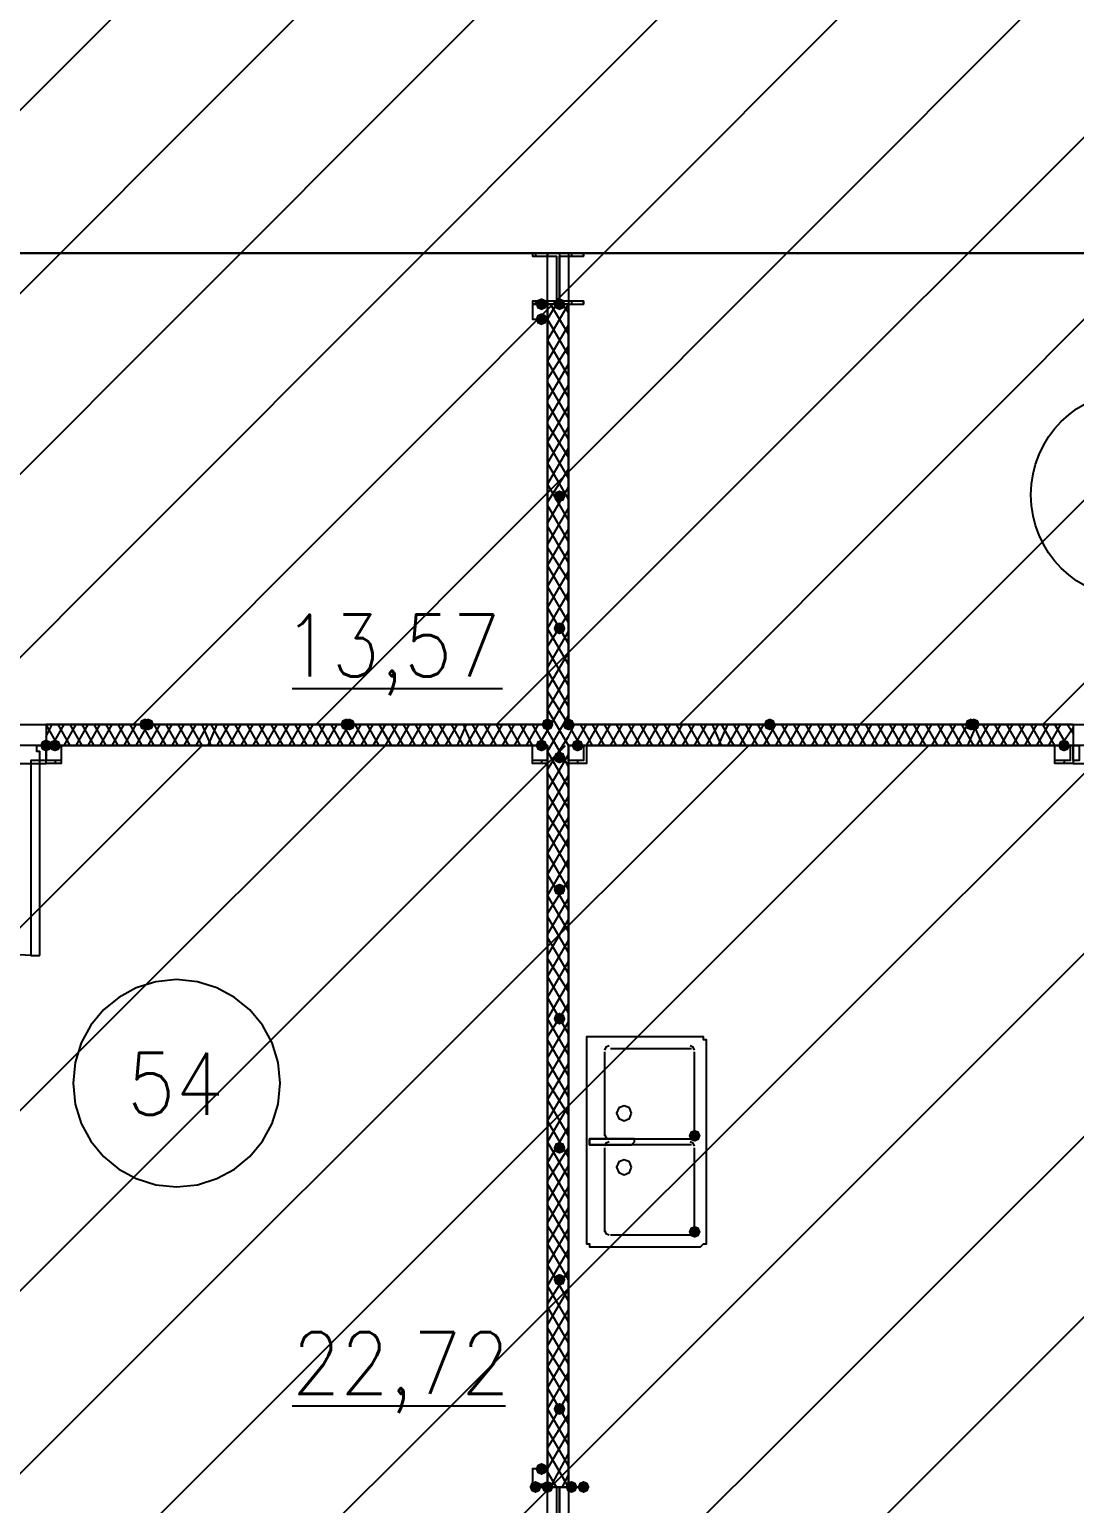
# Model space of a CAD drawing. Header units: millimetres. Extents: x 0 to 420, y 0 to 297.
# Drawn here: x 197.13 to 211.86, y 153.69 to 174.48 of the extents above; entities that cross this region are included whole.
import ezdxf

# ---------------------------------------------------------------- set-up
doc = ezdxf.new("R2010")
doc.units = ezdxf.units.MM
doc.layers.get('0').update_dxf_attribs({"linetype": 'CONTINUOUS'})
doc.styles.get("Standard").update_dxf_attribs({"font": 'STANDARD'})

msp = doc.modelspace()

# ---------------------------------------------------------------- hatches: boundary and pattern name
at = {"true_color": 0x000007}
for points in [[(204.427667, 170.603333), (204.402796, 170.543537), (204.343, 170.518667), (204.283204, 170.543537), (204.258333, 170.603333), (204.283204, 170.663129), (204.343, 170.688), (204.402796, 170.663129)], [(204.681667, 170.603333), (204.656796, 170.543537), (204.597, 170.518667), (204.537204, 170.543537), (204.512333, 170.603333), (204.537204, 170.663129), (204.597, 170.688), (204.656796, 170.663129)], [(204.427667, 170.391667), (204.402796, 170.331871), (204.343, 170.307), (204.283204, 170.331871), (204.258333, 170.391667), (204.283204, 170.451462), (204.343, 170.476333), (204.402796, 170.451463)], [(204.681667, 167.894), (204.656796, 167.834204), (204.597, 167.809333), (204.537204, 167.834204), (204.512333, 167.894), (204.537204, 167.953796), (204.597, 167.978667), (204.656796, 167.953796)], [(204.681667, 166.031333), (204.656796, 165.971537), (204.597, 165.946667), (204.537204, 165.971537), (204.512333, 166.031333), (204.537204, 166.091129), (204.597, 166.116), (204.656796, 166.091129)], [(197.442667, 164.380333), (197.417796, 164.320537), (197.358, 164.295667), (197.298204, 164.320537), (197.273333, 164.380333), (197.298204, 164.440129), (197.358, 164.465), (197.417796, 164.440129)], [(197.569667, 164.380333), (197.544796, 164.320537), (197.485, 164.295667), (197.425204, 164.320537), (197.400333, 164.380333), (197.425204, 164.440129), (197.485, 164.465), (197.544796, 164.440129)], [(204.427667, 164.380333), (204.402796, 164.320537), (204.343, 164.295667), (204.283204, 164.320537), (204.258333, 164.380333), (204.283204, 164.440129), (204.343, 164.465), (204.402796, 164.440129)], [(204.935667, 164.380333), (204.910796, 164.320537), (204.851, 164.295667), (204.791204, 164.320537), (204.766333, 164.380333), (204.791204, 164.440129), (204.851, 164.465), (204.910796, 164.440129)], [(211.793667, 164.380333), (211.768796, 164.320537), (211.709, 164.295667), (211.649204, 164.320537), (211.624333, 164.380333), (211.649204, 164.440129), (211.709, 164.465), (211.768796, 164.440129)], [(204.681667, 164.211), (204.656796, 164.151204), (204.597, 164.126333), (204.537204, 164.151204), (204.512333, 164.211), (204.537204, 164.270796), (204.597, 164.295667), (204.656796, 164.270796)], [(204.681667, 162.348333), (204.656796, 162.288537), (204.597, 162.263667), (204.537204, 162.288537), (204.512333, 162.348333), (204.537204, 162.408129), (204.597, 162.433), (204.656796, 162.408129)], [(204.681667, 160.528), (204.656796, 160.468204), (204.597, 160.443333), (204.537204, 160.468204), (204.512333, 160.528), (204.537204, 160.587796), (204.597, 160.612667), (204.656796, 160.587796)], [(206.586667, 158.877), (206.561796, 158.817204), (206.502, 158.792333), (206.442204, 158.817204), (206.417333, 158.877), (206.442204, 158.936796), (206.502, 158.961667), (206.561796, 158.936796)], [(204.681667, 158.707667), (204.656796, 158.647871), (204.597, 158.623), (204.537204, 158.647871), (204.512333, 158.707667), (204.537204, 158.767462), (204.597, 158.792333), (204.656796, 158.767463)], [(206.586667, 157.522333), (206.561796, 157.462538), (206.502, 157.437667), (206.442204, 157.462538), (206.417333, 157.522333), (206.442204, 157.582129), (206.502, 157.607), (206.561796, 157.582129)], [(204.681667, 156.845), (204.656796, 156.785204), (204.597, 156.760333), (204.537204, 156.785204), (204.512333, 156.845), (204.537204, 156.904796), (204.597, 156.929667), (204.656796, 156.904796)], [(204.681667, 155.024667), (204.656796, 154.964871), (204.597, 154.94), (204.537204, 154.964871), (204.512333, 155.024667), (204.537204, 155.084462), (204.597, 155.109333), (204.656796, 155.084463)], [(204.427667, 154.178), (204.402796, 154.118204), (204.343, 154.093333), (204.283204, 154.118204), (204.258333, 154.178), (204.283204, 154.237796), (204.343, 154.262667), (204.402796, 154.237796)], [(204.343, 153.924), (204.318129, 153.864204), (204.258333, 153.839333), (204.198537, 153.864204), (204.173667, 153.924), (204.198537, 153.983796), (204.258333, 154.008667), (204.318129, 153.983796)], [(204.512333, 153.924), (204.487462, 153.864204), (204.427667, 153.839333), (204.367871, 153.864204), (204.343, 153.924), (204.367871, 153.983796), (204.427667, 154.008667), (204.487462, 153.983796)], [(204.851, 153.924), (204.826129, 153.864204), (204.766333, 153.839333), (204.706538, 153.864204), (204.681667, 153.924), (204.706537, 153.983796), (204.766333, 154.008667), (204.826129, 153.983796)], [(205.020333, 153.924), (204.995462, 153.864204), (204.935667, 153.839333), (204.875871, 153.864204), (204.851, 153.924), (204.875871, 153.983796), (204.935667, 154.008667), (204.995462, 153.983796)]]:
    msp.add_hatch(color=0, dxfattribs=at).paths.add_polyline_path(points, flags=0)
h = msp.add_hatch(color=0, dxfattribs=at)
h.paths.add_polyline_path([(197.358, 164.676667), (204.427667, 164.676667)], flags=0)
h.paths.add_polyline_path([(204.427667, 164.676667), (197.358, 164.676667)], flags=0)
at = {"true_color": 0x0000fe}
for points in [[(198.839667, 164.676667), (198.814796, 164.616871), (198.755, 164.592), (198.695204, 164.616871), (198.670333, 164.676667), (198.695204, 164.736462), (198.755, 164.761333), (198.814796, 164.736463)], [(198.882, 164.676667), (198.857129, 164.616871), (198.797333, 164.592), (198.737537, 164.616871), (198.712667, 164.676667), (198.737537, 164.736462), (198.797333, 164.761333), (198.857129, 164.736463)], [(201.676, 164.676667), (201.651129, 164.616871), (201.591333, 164.592), (201.531538, 164.616871), (201.506667, 164.676667), (201.531537, 164.736462), (201.591333, 164.761333), (201.651129, 164.736463)], [(201.718333, 164.676667), (201.693463, 164.616871), (201.633667, 164.592), (201.573871, 164.616871), (201.549, 164.676667), (201.573871, 164.736462), (201.633667, 164.761333), (201.693462, 164.736463)], [(204.512333, 164.676667), (204.487462, 164.616871), (204.427667, 164.592), (204.367871, 164.616871), (204.343, 164.676667), (204.367871, 164.736462), (204.427667, 164.761333), (204.487462, 164.736463)], [(204.512333, 164.676667), (204.487462, 164.616871), (204.427667, 164.592), (204.367871, 164.616871), (204.343, 164.676667), (204.367871, 164.736462), (204.427667, 164.761333), (204.487462, 164.736463)], [(204.808667, 164.676667), (204.783796, 164.616871), (204.724, 164.592), (204.664204, 164.616871), (204.639333, 164.676667), (204.664204, 164.736462), (204.724, 164.761333), (204.783796, 164.736463)], [(207.645, 164.676667), (207.620129, 164.616871), (207.560333, 164.592), (207.500538, 164.616871), (207.475667, 164.676667), (207.500537, 164.736462), (207.560333, 164.761333), (207.620129, 164.736463)], [(207.645, 164.676667), (207.620129, 164.616871), (207.560333, 164.592), (207.500538, 164.616871), (207.475667, 164.676667), (207.500537, 164.736462), (207.560333, 164.761333), (207.620129, 164.736463)], [(210.481333, 164.676667), (210.456462, 164.616871), (210.396667, 164.592), (210.336871, 164.616871), (210.312, 164.676667), (210.336871, 164.736462), (210.396667, 164.761333), (210.456462, 164.736463)], [(210.523667, 164.676667), (210.498796, 164.616871), (210.439, 164.592), (210.379204, 164.616871), (210.354333, 164.676667), (210.379204, 164.736462), (210.439, 164.761333), (210.498796, 164.736463)]]:
    msp.add_hatch(color=0, dxfattribs=at).paths.add_polyline_path(points, flags=0)
at = {"true_color": 0x000007}
h = msp.add_hatch(color=0, dxfattribs=at)
h.paths.add_polyline_path([(204.724, 164.676667), (211.836, 164.676667)], flags=0)
h.paths.add_polyline_path([(211.836, 164.676667), (204.724, 164.676667)], flags=0)

# ---------------------------------------------------------------- linework, layer by layer
at = {"color": 0, "true_color": 0x000020}
for points in [[(188.341001, 164.676666), (212.471001, 188.848999)], [(190.923334, 164.676666), (215.053334, 188.848999)], [(193.463334, 164.676666), (217.593334, 188.848999)], [(196.045668, 164.676666), (220.175667, 188.848999)], [(198.585668, 164.676666), (222.715667, 188.848999)], [(201.168001, 164.676666), (225.298001, 188.848999)], [(203.708001, 164.676666), (227.880334, 188.848999)], [(206.290334, 164.676666), (230.420334, 188.848999)], [(208.830334, 164.676666), (233.002667, 188.848999)], [(211.412668, 164.676666), (235.542667, 188.848999)]]:
    msp.add_lwpolyline(points, dxfattribs=at)
at = {"color": 0, "true_color": 0x000008}
msp.add_lwpolyline([(239.733667, 171.323), (239.733667, 182.202667), (118.279333, 182.202667), (118.279333, 171.323)], close=True, dxfattribs=at)
at = {"color": 0, "true_color": 0x0000ab}
for points in [[(204.427667, 171.323), (187.325, 171.323), (187.325, 164.676667), (204.427667, 164.676667)], [(204.724, 164.676667), (221.826667, 164.676667), (221.826667, 171.323), (204.724, 171.323)]]:
    msp.add_lwpolyline(points, close=True, dxfattribs=at)
at = {"color": 0, "true_color": 0x000007}
for points in [[(204.935667, 171.323), (204.216, 171.323), (204.216, 171.280667), (204.554667, 171.280667), (204.554667, 170.645667), (204.216, 170.645667), (204.216, 170.603333), (204.935667, 170.603333), (204.935667, 170.645667), (204.597, 170.645667), (204.597, 171.280667), (204.935667, 171.280667)], [(204.427667, 170.603333), (204.216, 170.603333), (204.216, 170.391667), (204.427667, 170.391667), (204.427667, 170.603333), (204.216, 170.603333), (204.216, 170.391667), (204.427667, 170.391667)], [(197.358, 164.676667), (204.427667, 164.676667)], [(204.427667, 164.676667), (197.358, 164.676667)], [(197.358, 164.676667), (204.427667, 164.676667)], [(197.358, 164.676667), (204.427667, 164.676667)], [(204.724, 164.676667), (211.836, 164.676667)], [(211.836, 164.676667), (204.724, 164.676667)], [(211.836, 164.676667), (204.724, 164.676667), (211.836, 164.676667), (204.724, 164.676667)], [(204.427667, 153.204333), (204.427667, 164.380333), (187.325, 164.380333), (187.325, 153.204333)], [(197.358, 164.380333), (197.358, 164.168667), (197.273333, 164.168667), (197.273333, 164.295667), (197.231, 164.295667), (197.231, 164.380333)], [(197.358, 164.380333), (197.569667, 164.380333), (197.569667, 164.168667), (197.358, 164.168667), (197.358, 164.380333), (197.569667, 164.380333), (197.569667, 164.126333), (197.358, 164.126333)], [(204.216, 164.380333), (204.427667, 164.380333), (204.427667, 164.168667), (204.216, 164.168667), (204.216, 164.380333), (204.427667, 164.380333), (204.427667, 164.126333), (204.216, 164.126333)], [(204.724, 164.380333), (204.935667, 164.380333), (204.935667, 164.168667), (204.724, 164.168667), (204.724, 164.380333), (204.978, 164.380333), (204.978, 164.126333), (204.724, 164.126333)], [(204.724, 164.380333), (204.724, 153.204333), (221.826667, 153.204333), (221.826667, 164.380333)], [(211.582, 164.380333), (211.793667, 164.380333), (211.793667, 164.168667), (211.582, 164.168667), (211.582, 164.380333), (211.836, 164.380333), (211.836, 164.126333), (211.582, 164.126333)], [(211.920667, 164.380333), (211.920667, 164.295667), (211.920667, 164.168667), (211.836, 164.168667), (211.836, 164.380333)], [(197.273333, 161.417), (197.273333, 164.168667), (197.146333, 164.168667), (197.146333, 161.417)], [(206.671333, 157.395333), (206.671333, 160.189333), (206.671333, 160.231667), (206.629, 160.231667), (206.629, 160.274), (206.586667, 160.274), (205.020333, 160.274), (204.978, 160.274), (204.978, 160.231667), (204.978, 160.189333), (204.978, 157.395333), (204.978, 157.353), (205.020333, 157.353), (205.020333, 157.310667), (206.586667, 157.310667), (206.629, 157.353), (206.671333, 157.353)], [(205.613, 159.1945), (205.582007, 159.26934), (205.507167, 159.300333), (205.432327, 159.26934), (205.401333, 159.1945), (205.432327, 159.11966), (205.507167, 159.088667), (205.582007, 159.11966)], [(205.613, 158.75), (205.655333, 158.792333), (205.655333, 158.834667), (205.613, 158.834667), (205.062667, 158.834667), (205.020333, 158.834667), (205.020333, 158.792333), (205.020333, 158.75), (205.062667, 158.75)], [(205.189667, 158.75), (205.062667, 158.75), (205.020333, 158.75), (205.020333, 158.792333), (205.020333, 158.834667), (205.062667, 158.834667), (205.189667, 158.834667), (205.020333, 158.834667), (205.020333, 158.75)], [(205.316667, 158.834667), (205.189667, 158.834667)], [(205.316667, 158.75), (205.189667, 158.75)], [(205.613, 158.4325), (205.582007, 158.50734), (205.507167, 158.538333), (205.432327, 158.50734), (205.401333, 158.4325), (205.432327, 158.35766), (205.507167, 158.326667), (205.582007, 158.35766)], [(204.427667, 154.178), (204.216, 154.178), (204.216, 153.966333), (204.427667, 153.966333), (204.427667, 154.178), (204.216, 154.178), (204.216, 153.924), (204.427667, 153.924)], [(204.935667, 153.924), (204.216, 153.924), (204.554667, 153.924), (204.554667, 153.246667), (204.216, 153.246667), (204.216, 153.204333), (204.935667, 153.204333), (204.935667, 153.246667), (204.597, 153.246667), (204.597, 153.924)]]:
    msp.add_lwpolyline(points, close=True, dxfattribs=at)
for points in [[(204.258333, 171.323), (204.258333, 171.280667)], [(204.427667, 171.323), (204.427667, 171.280667)], [(204.597, 171.323), (204.597, 170.603333)], [(204.766333, 171.323), (204.766333, 171.280667)], [(204.935667, 171.323), (204.935667, 171.280667)], [(204.258333, 170.645667), (204.258333, 170.603333)], [(204.427667, 170.645667), (204.427667, 170.603333)], [(204.427667, 170.391667), (204.554667, 170.603333)], [(204.427667, 170.095333), (204.724, 170.603333)], [(204.427667, 170.603333), (204.427667, 164.676667)], [(204.724, 164.676667), (204.724, 170.603333), (204.427667, 170.603333)], [(204.724, 170.18), (204.47, 170.603333)], [(204.724, 170.476333), (204.639333, 170.603333)], [(204.766333, 170.645667), (204.766333, 170.603333)], [(204.935667, 170.645667), (204.935667, 170.603333)], [(204.724, 169.883667), (204.427667, 170.391667)], [(204.427667, 169.799), (204.724, 170.307)], [(204.724, 169.587333), (204.427667, 170.095333)], [(204.427667, 169.545), (204.724, 170.010667)], [(204.724, 169.291), (204.427667, 169.799)], [(204.427667, 169.248667), (204.724, 169.756667)], [(204.724, 168.994667), (204.427667, 169.502667)], [(204.427667, 168.952333), (204.724, 169.460333)], [(204.724, 168.698333), (204.427667, 169.206333)], [(204.427667, 168.656), (204.724, 169.164)], [(204.724, 168.444333), (204.427667, 168.91)], [(204.427667, 168.359667), (204.724, 168.867667)], [(204.724, 168.148), (204.427667, 168.656)], [(204.427667, 168.063333), (204.724, 168.571333)], [(204.724, 167.851667), (204.427667, 168.359667)], [(204.427667, 167.809333), (204.724, 168.275)], [(204.724, 167.555333), (204.427667, 168.063333)], [(204.427667, 167.513), (204.724, 168.021)], [(204.724, 167.259), (204.427667, 167.767)], [(204.427667, 167.216667), (204.724, 167.724667)], [(204.724, 166.962667), (204.427667, 167.470667)], [(204.427667, 166.920333), (204.724, 167.428333)], [(204.724, 166.708667), (204.427667, 167.174333)], [(204.427667, 166.624), (204.724, 167.132)], [(204.724, 166.412333), (204.427667, 166.920333)], [(204.427667, 166.327667), (204.724, 166.835667)], [(204.724, 166.116), (204.427667, 166.624)], [(204.427667, 166.031333), (204.724, 166.539333)], [(204.724, 165.819667), (204.427667, 166.327667)], [(204.427667, 165.777333), (204.724, 166.243)], [(204.724, 165.523333), (204.427667, 166.031333)], [(204.427667, 165.481), (204.724, 165.989)], [(204.724, 165.227), (204.427667, 165.735)], [(204.427667, 165.184667), (204.724, 165.692667)], [(204.724, 164.930667), (204.427667, 165.438667)], [(204.427667, 164.888333), (204.724, 165.396333)], [(200.829333, 165.184667), (203.792667, 165.184667)], [(204.724, 164.676667), (204.427667, 165.142333)], [(204.427667, 164.592), (204.724, 165.1)], [(204.724, 164.380333), (204.427667, 164.888333)], [(197.358, 164.507333), (197.442667, 164.676667)], [(197.527333, 164.380333), (197.358, 164.676667)], [(197.358, 164.676667), (204.427667, 164.676667), (197.358, 164.676667), (204.427667, 164.676667)], [(197.358, 164.676667), (197.358, 164.380333)], [(197.358, 164.676667), (197.358, 164.380333)], [(204.427667, 164.676667), (197.358, 164.676667)], [(197.442667, 164.380333), (197.612, 164.676667)], [(197.696667, 164.380333), (197.527333, 164.676667)], [(197.612, 164.380333), (197.781333, 164.676667)], [(197.866, 164.380333), (197.696667, 164.676667)], [(197.781333, 164.380333), (197.950667, 164.676667)], [(198.035333, 164.380333), (197.866, 164.676667)], [(197.950667, 164.380333), (198.12, 164.676667)], [(198.204667, 164.380333), (198.035333, 164.676667)], [(198.12, 164.380333), (198.289333, 164.676667)], [(198.374, 164.380333), (198.204667, 164.676667)], [(198.289333, 164.380333), (198.458667, 164.676667)], [(198.543333, 164.380333), (198.374, 164.676667)], [(198.458667, 164.380333), (198.628, 164.676667)], [(198.712667, 164.380333), (198.543333, 164.676667)], [(198.628, 164.380333), (198.797333, 164.676667)], [(198.882, 164.380333), (198.712667, 164.676667)], [(198.797333, 164.380333), (198.966667, 164.676667)], [(199.051333, 164.380333), (198.882, 164.676667)], [(198.966667, 164.380333), (199.136, 164.676667)], [(199.220667, 164.380333), (199.051333, 164.676667)], [(199.136, 164.380333), (199.305333, 164.676667)], [(199.39, 164.380333), (199.220667, 164.676667)], [(199.305333, 164.380333), (199.474667, 164.676667)], [(199.559333, 164.380333), (199.39, 164.676667)], [(199.474667, 164.380333), (199.644, 164.676667)], [(199.686333, 164.380333), (199.559333, 164.676667)], [(199.644, 164.380333), (199.771, 164.676667)], [(199.855667, 164.380333), (199.686333, 164.676667)], [(199.771, 164.380333), (199.940333, 164.676667)], [(200.025, 164.380333), (199.855667, 164.676667)], [(199.940333, 164.380333), (200.109667, 164.676667)], [(200.194333, 164.380333), (200.025, 164.676667)], [(200.109667, 164.380333), (200.279, 164.676667)], [(200.363667, 164.380333), (200.194333, 164.676667)], [(200.279, 164.380333), (200.448333, 164.676667)], [(200.533, 164.380333), (200.363667, 164.676667)], [(200.448333, 164.380333), (200.617667, 164.676667)], [(200.702333, 164.380333), (200.533, 164.676667)], [(200.617667, 164.380333), (200.787, 164.676667)], [(200.871667, 164.380333), (200.702333, 164.676667)], [(200.787, 164.380333), (200.956333, 164.676667)], [(201.041, 164.380333), (200.871667, 164.676667)], [(200.956333, 164.380333), (201.125667, 164.676667)], [(201.210333, 164.380333), (201.041, 164.676667)], [(201.125667, 164.380333), (201.295, 164.676667)], [(201.379667, 164.380333), (201.210333, 164.676667)], [(201.295, 164.380333), (201.464333, 164.676667)], [(201.549, 164.380333), (201.379667, 164.676667)], [(201.464333, 164.380333), (201.633667, 164.676667)], [(201.718333, 164.380333), (201.549, 164.676667)], [(201.633667, 164.380333), (201.803, 164.676667)], [(201.887667, 164.380333), (201.718333, 164.676667)], [(201.803, 164.380333), (201.972333, 164.676667)], [(202.057, 164.380333), (201.887667, 164.676667)], [(201.972333, 164.380333), (202.141667, 164.676667)], [(202.226333, 164.380333), (202.057, 164.676667)], [(202.141667, 164.380333), (202.311, 164.676667)], [(202.395667, 164.380333), (202.226333, 164.676667)], [(202.311, 164.380333), (202.480333, 164.676667)], [(202.565, 164.380333), (202.395667, 164.676667)], [(202.480333, 164.380333), (202.649667, 164.676667)], [(202.734333, 164.380333), (202.565, 164.676667)], [(202.649667, 164.380333), (202.819, 164.676667)], [(202.903667, 164.380333), (202.734333, 164.676667)], [(202.819, 164.380333), (202.988333, 164.676667)], [(203.073, 164.380333), (202.903667, 164.676667)], [(202.988333, 164.380333), (203.157667, 164.676667)], [(203.242333, 164.380333), (203.073, 164.676667)], [(203.157667, 164.380333), (203.284667, 164.676667)], [(203.369333, 164.380333), (203.242333, 164.676667)], [(203.284667, 164.380333), (203.454, 164.676667)], [(203.538667, 164.380333), (203.369333, 164.676667)], [(203.454, 164.380333), (203.623333, 164.676667)], [(203.708, 164.380333), (203.538667, 164.676667)], [(203.623333, 164.380333), (203.792667, 164.676667)], [(203.877333, 164.380333), (203.708, 164.676667)], [(203.792667, 164.380333), (203.962, 164.676667)], [(204.046667, 164.380333), (203.877333, 164.676667)], [(203.962, 164.380333), (204.131333, 164.676667)], [(204.216, 164.380333), (204.046667, 164.676667)], [(204.131333, 164.380333), (204.300667, 164.676667)], [(204.385333, 164.380333), (204.216, 164.676667)], [(204.427667, 164.592), (204.385333, 164.676667)], [(204.427667, 164.295667), (204.724, 164.803667)], [(204.724, 164.507333), (204.808667, 164.676667)], [(204.893333, 164.380333), (204.724, 164.676667)], [(211.836, 164.676667), (204.724, 164.676667), (211.836, 164.676667), (204.724, 164.676667)], [(211.836, 164.676667), (204.724, 164.676667)], [(204.808667, 164.380333), (204.978, 164.676667)], [(205.062667, 164.380333), (204.893333, 164.676667)], [(204.978, 164.380333), (205.147333, 164.676667)], [(205.232, 164.380333), (205.062667, 164.676667)], [(205.147333, 164.380333), (205.316667, 164.676667)], [(205.401333, 164.380333), (205.232, 164.676667)], [(205.316667, 164.380333), (205.486, 164.676667)], [(205.570667, 164.380333), (205.401333, 164.676667)], [(205.486, 164.380333), (205.655333, 164.676667)], [(205.74, 164.380333), (205.570667, 164.676667)], [(205.655333, 164.380333), (205.824667, 164.676667)], [(205.909333, 164.380333), (205.74, 164.676667)], [(205.824667, 164.380333), (205.994, 164.676667)], [(206.078667, 164.380333), (205.909333, 164.676667)], [(205.994, 164.380333), (206.163333, 164.676667)], [(206.248, 164.380333), (206.078667, 164.676667)], [(206.163333, 164.380333), (206.332667, 164.676667)], [(206.417333, 164.380333), (206.248, 164.676667)], [(206.332667, 164.380333), (206.502, 164.676667)], [(206.586667, 164.380333), (206.417333, 164.676667)], [(206.502, 164.380333), (206.671333, 164.676667)], [(206.756, 164.380333), (206.586667, 164.676667)], [(206.671333, 164.380333), (206.840667, 164.676667)], [(206.883, 164.380333), (206.756, 164.676667)], [(206.840667, 164.380333), (206.967667, 164.676667)], [(207.052333, 164.380333), (206.883, 164.676667)], [(206.967667, 164.380333), (207.137, 164.676667)], [(207.221667, 164.380333), (207.052333, 164.676667)], [(207.137, 164.380333), (207.306333, 164.676667)], [(207.391, 164.380333), (207.221667, 164.676667)], [(207.306333, 164.380333), (207.475667, 164.676667)], [(207.560333, 164.380333), (207.391, 164.676667)], [(207.475667, 164.380333), (207.645, 164.676667)], [(207.729667, 164.380333), (207.560333, 164.676667)], [(207.645, 164.380333), (207.814333, 164.676667)], [(207.899, 164.380333), (207.729667, 164.676667)], [(207.814333, 164.380333), (207.983667, 164.676667)], [(208.068333, 164.380333), (207.899, 164.676667)], [(207.983667, 164.380333), (208.153, 164.676667)], [(208.237667, 164.380333), (208.068333, 164.676667)], [(208.153, 164.380333), (208.322333, 164.676667)], [(208.407, 164.380333), (208.237667, 164.676667)], [(208.322333, 164.380333), (208.491667, 164.676667)], [(208.576333, 164.380333), (208.407, 164.676667)], [(208.491667, 164.380333), (208.661, 164.676667)], [(208.745667, 164.380333), (208.576333, 164.676667)], [(208.661, 164.380333), (208.830333, 164.676667)], [(208.915, 164.380333), (208.745667, 164.676667)], [(208.830333, 164.380333), (208.999667, 164.676667)], [(209.084333, 164.380333), (208.915, 164.676667)], [(208.999667, 164.380333), (209.169, 164.676667)], [(209.253667, 164.380333), (209.084333, 164.676667)], [(209.169, 164.380333), (209.338333, 164.676667)], [(209.423, 164.380333), (209.253667, 164.676667)], [(209.338333, 164.380333), (209.507667, 164.676667)], [(209.592333, 164.380333), (209.423, 164.676667)], [(209.507667, 164.380333), (209.677, 164.676667)], [(209.761667, 164.380333), (209.592333, 164.676667)], [(209.677, 164.380333), (209.846333, 164.676667)], [(209.931, 164.380333), (209.761667, 164.676667)], [(209.846333, 164.380333), (210.015667, 164.676667)], [(210.100333, 164.380333), (209.931, 164.676667)], [(210.015667, 164.380333), (210.185, 164.676667)], [(210.269667, 164.380333), (210.100333, 164.676667)], [(210.185, 164.380333), (210.354333, 164.676667)], [(210.439, 164.380333), (210.269667, 164.676667)], [(210.354333, 164.380333), (210.481333, 164.676667)], [(210.566, 164.380333), (210.439, 164.676667)], [(210.481333, 164.380333), (210.650667, 164.676667)], [(210.735333, 164.380333), (210.566, 164.676667)], [(210.650667, 164.380333), (210.82, 164.676667)], [(210.904667, 164.380333), (210.735333, 164.676667)], [(210.82, 164.380333), (210.989333, 164.676667)], [(211.074, 164.380333), (210.904667, 164.676667)], [(210.989333, 164.380333), (211.158667, 164.676667)], [(211.243333, 164.380333), (211.074, 164.676667)], [(211.158667, 164.380333), (211.328, 164.676667)], [(211.412667, 164.380333), (211.243333, 164.676667)], [(211.328, 164.380333), (211.497333, 164.676667)], [(211.582, 164.380333), (211.412667, 164.676667)], [(211.497333, 164.380333), (211.666667, 164.676667)], [(211.751333, 164.380333), (211.582, 164.676667)], [(211.666667, 164.380333), (211.836, 164.634333)], [(211.836, 164.549667), (211.751333, 164.676667)], [(211.836, 164.676667), (211.836, 164.380333)], [(211.836, 164.676667), (211.836, 164.380333)], [(204.300667, 164.380333), (204.427667, 164.592)], [(204.724, 164.084), (204.427667, 164.592)], [(204.427667, 164.041667), (204.724, 164.507333)], [(197.358, 164.253333), (197.358, 164.380333), (195.876333, 164.380333)], [(195.876333, 164.126333), (197.358, 164.126333), (197.358, 164.253333)], [(197.358, 164.380333), (204.427667, 164.380333)], [(204.427667, 164.380333), (204.427667, 153.924), (204.724, 153.924), (204.724, 164.380333)], [(204.724, 163.787667), (204.427667, 164.295667)], [(204.427667, 163.745333), (204.724, 164.253333)], [(204.724, 164.380333), (211.836, 164.380333)], [(213.275333, 164.380333), (211.836, 164.380333), (211.836, 164.253333)], [(211.836, 164.253333), (211.836, 164.126333), (213.275333, 164.126333)], [(194.479333, 164.189833), (194.493649, 163.906325), (194.535667, 163.631006), (194.603993, 163.365272), (194.697234, 163.110515), (194.813996, 162.86813), (194.952886, 162.639509), (195.112509, 162.426048), (195.291472, 162.229139), (195.488381, 162.050176), (195.701843, 161.890552), (195.930463, 161.751663), (196.172849, 161.634901), (196.427605, 161.54166), (196.69334, 161.473334), (196.968658, 161.431316), (197.252167, 161.417)], [(197.485, 164.168667), (197.485, 164.126333)], [(204.343, 164.168667), (204.343, 164.126333)], [(204.724, 163.491333), (204.427667, 163.999333)], [(204.851, 164.168667), (204.851, 164.126333)], [(211.709, 164.168667), (211.709, 164.126333)], [(204.427667, 163.449), (204.724, 163.957)], [(204.724, 163.195), (204.427667, 163.703)], [(204.427667, 163.152667), (204.724, 163.660667)], [(204.724, 162.941), (204.427667, 163.406667)], [(204.427667, 162.856333), (204.724, 163.364333)], [(204.724, 162.644667), (204.427667, 163.152667)], [(204.427667, 162.56), (204.724, 163.068)], [(204.724, 162.348333), (204.427667, 162.856333)], [(204.427667, 162.263667), (204.724, 162.771667)], [(204.724, 162.052), (204.427667, 162.56)], [(204.427667, 162.009667), (204.724, 162.475333)], [(204.724, 161.755667), (204.427667, 162.263667)], [(204.427667, 161.713333), (204.724, 162.221333)], [(204.724, 161.459333), (204.427667, 161.967333)], [(204.427667, 161.417), (204.724, 161.925)], [(204.724, 161.163), (204.427667, 161.671)], [(204.427667, 161.120667), (204.724, 161.628667)], [(204.724, 160.909), (204.427667, 161.374667)], [(204.427667, 160.824333), (204.724, 161.332333)], [(204.724, 160.612667), (204.427667, 161.120667)], [(200.66, 159.617833), (200.630328, 159.912177), (200.545228, 160.186329), (200.410572, 160.434416), (200.232232, 160.650566), (200.016083, 160.828905), (199.767996, 160.963561), (199.493844, 161.048661), (199.1995, 161.078333), (198.905156, 161.048661), (198.631004, 160.963561), (198.382917, 160.828905), (198.166768, 160.650566), (197.988428, 160.434416), (197.853772, 160.186329), (197.768672, 159.912177), (197.739, 159.617833)], [(204.427667, 160.528), (204.724, 161.036)], [(204.724, 160.316333), (204.427667, 160.824333)], [(204.427667, 160.274), (204.724, 160.739667)], [(204.724, 160.02), (204.427667, 160.528)], [(204.427667, 159.977667), (204.724, 160.485667)], [(204.724, 159.723667), (204.427667, 160.231667)], [(204.427667, 159.681333), (204.724, 160.189333)], [(205.2955, 160.147), (205.250606, 160.128394), (205.232, 160.0835)], [(205.232, 160.062333), (205.232, 158.877)], [(206.459667, 160.104667), (205.316667, 160.104667)], [(206.502, 160.0835), (206.483395, 160.128394), (206.4385, 160.147)], [(206.502, 158.877), (206.502, 160.062333)], [(204.724, 159.427333), (204.427667, 159.935333)], [(204.427667, 159.385), (204.724, 159.893)], [(204.724, 159.173333), (204.427667, 159.639)], [(197.739, 159.617833), (197.768672, 159.32349), (197.853772, 159.049338), (197.988428, 158.801251), (198.166768, 158.585101), (198.382917, 158.406762), (198.631004, 158.272106), (198.905156, 158.187005), (199.1995, 158.157333), (199.493844, 158.187005), (199.767996, 158.272106), (200.016083, 158.406762), (200.232232, 158.585101), (200.410572, 158.801251), (200.545228, 159.049338), (200.630328, 159.32349), (200.66, 159.617833)], [(204.427667, 159.088667), (204.724, 159.596667)], [(204.724, 158.877), (204.427667, 159.385)], [(204.427667, 158.792333), (204.724, 159.300333)], [(204.724, 158.580667), (204.427667, 159.088667)], [(204.427667, 158.496), (204.724, 159.004)], [(205.232, 158.898167), (205.250606, 158.853272), (205.2955, 158.834667)], [(205.316667, 158.834667), (206.459667, 158.834667)], [(206.4385, 158.834667), (206.483395, 158.853272), (206.502, 158.898167)], [(204.724, 158.284333), (204.427667, 158.792333)], [(204.427667, 158.242), (204.724, 158.707667)], [(205.2955, 158.792333), (205.250606, 158.773728), (205.232, 158.728833)], [(205.232, 158.707667), (205.232, 157.522333)], [(206.459667, 158.75), (205.316667, 158.75)], [(206.502, 158.728833), (206.483395, 158.773728), (206.4385, 158.792333)], [(206.502, 157.522333), (206.502, 158.707667)], [(204.724, 157.988), (204.427667, 158.496)], [(204.427667, 157.945667), (204.724, 158.453667)], [(204.724, 157.691667), (204.427667, 158.199667)], [(204.427667, 157.649333), (204.724, 158.157333)], [(204.724, 157.395333), (204.427667, 157.903333)], [(204.427667, 157.353), (204.724, 157.861)], [(204.724, 157.141333), (204.427667, 157.607)], [(204.427667, 157.056667), (204.724, 157.564667)], [(204.724, 156.845), (204.427667, 157.353)], [(205.232, 157.5435), (205.250606, 157.498606), (205.2955, 157.48)], [(205.316667, 157.48), (206.459667, 157.48)], [(206.4385, 157.48), (206.483395, 157.498606), (206.502, 157.5435)], [(204.427667, 156.760333), (204.724, 157.268333)], [(204.724, 156.548667), (204.427667, 157.056667)], [(204.427667, 156.506333), (204.724, 156.972)], [(204.724, 156.252333), (204.427667, 156.760333)], [(204.427667, 156.21), (204.724, 156.718)], [(204.724, 155.956), (204.427667, 156.464)], [(204.427667, 155.913667), (204.724, 156.421667)], [(204.724, 155.659667), (204.427667, 156.167667)], [(204.427667, 155.617333), (204.724, 156.125333)], [(204.724, 155.405667), (204.427667, 155.871333)], [(204.427667, 155.321), (204.724, 155.829)], [(204.724, 155.109333), (204.427667, 155.617333)], [(204.427667, 155.024667), (204.724, 155.532667)], [(204.724, 154.813), (204.427667, 155.321)], [(200.829333, 155.067), (203.835, 155.067)], [(204.427667, 154.728333), (204.724, 155.236333)], [(204.724, 154.516667), (204.427667, 155.024667)], [(204.427667, 154.474333), (204.724, 154.94)], [(204.724, 154.220333), (204.427667, 154.728333)], [(204.427667, 154.178), (204.724, 154.686)], [(204.724, 153.924), (204.427667, 154.432)], [(204.47, 153.924), (204.724, 154.389667)], [(204.554667, 153.924), (204.427667, 154.135667)], [(204.639333, 153.924), (204.724, 154.093333)], [(204.343, 153.966333), (204.343, 153.924)], [(204.597, 153.924), (204.597, 153.204333)]]:
    msp.add_lwpolyline(points, dxfattribs=at)
at = {"color": 0, "true_color": 0x000001}
for points in [[(153.627668, 118.448666), (199.559334, 164.380333)], [(156.167668, 118.448666), (202.141668, 164.380333)], [(158.750001, 118.448666), (204.681668, 164.380333)], [(161.290001, 118.448666), (207.264001, 164.380333)], [(163.872334, 118.448666), (209.804001, 164.380333)], [(166.412334, 118.448666), (212.386334, 164.380333)], [(168.994668, 118.448666), (214.926334, 164.380333)], [(171.534668, 118.448666), (217.508667, 164.380333)], [(174.117001, 118.448666), (220.048667, 164.380333)]]:
    msp.add_lwpolyline(points, dxfattribs=at)
at = {"color": 0, "true_color": 0x000007}
msp.add_circle((212.703833, 167.915167), 1.4605, dxfattribs=at)

# ---------------------------------------------------------------- texts
at = {"color": 0, "true_color": 0x000007, "char_height": 0.872032, "attachment_point": 1}
for s, insert, width in [('13,57', (200.70234, 166.22603), 2.56764984), ('54', (198.500993, 160.045366), 1.16270936), ('22,72', (200.829326, 156.108362), 2.76143456)]:
    msp.add_mtext(s, dxfattribs=dict(at, insert=insert, width=width))

doc.saveas('drawing.dxf')
